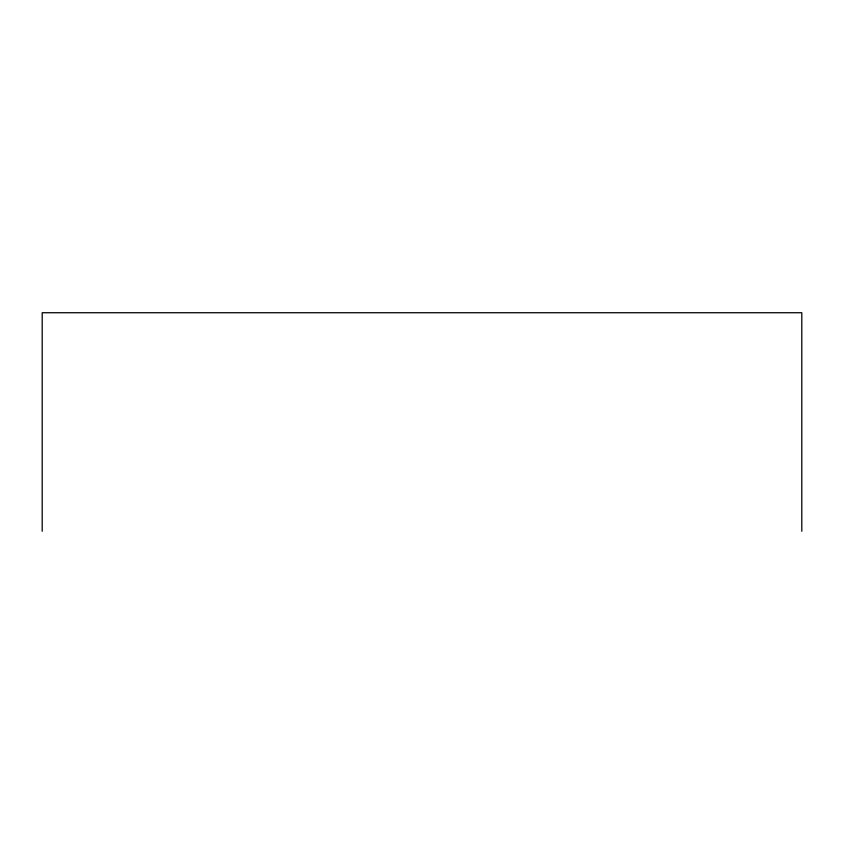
<?xml version="1.0" encoding="UTF-8"?>
<svg xmlns="http://www.w3.org/2000/svg" width="844" height="844" viewBox="0 0 844 844"><rect width="100%" height="100%" fill="white"/><g stroke="black" fill="none" stroke-linecap="round" stroke-linejoin="round"><path stroke-width="1.27" d="M801.8 531.266L801.8 312.734L42.2 312.734L42.2 531.266"/></g></svg>
